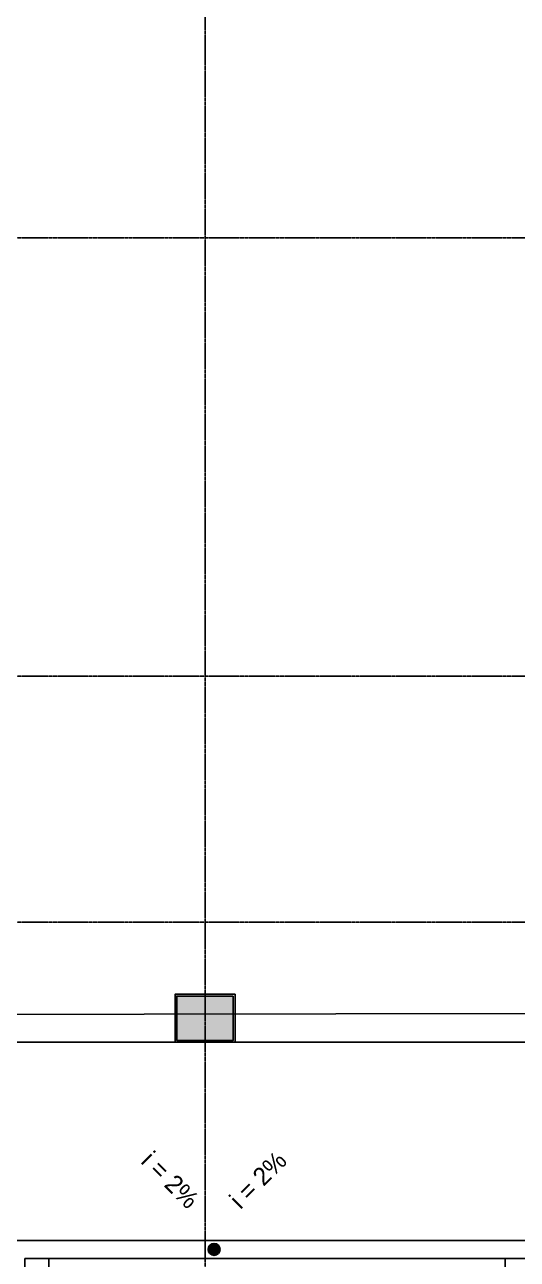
# Model space of a CAD drawing. Header units: inches. Extents: x 1721084 to 1854744, y 225101 to 488646.
# Drawn here: x 1729099 to 1733200, y 361703 to 371985 of the extents above; entities that cross this region are included whole.
import ezdxf
from ezdxf.xclip import XClip

# ---------------------------------------------------------------- set-up
doc = ezdxf.new("R2010")
doc.units = ezdxf.units.IN
doc.header["$MEASUREMENT"] = 0
doc.header["$XCLIPFRAME"] = 0
doc.linetypes.add('X-PL-GF$0$X-GRID-T1$0$CENTER2', pattern=[1.125, 0.75, -0.125, 0.125, -0.125])
doc.linetypes.add('X-PL-GF$0$X-PL-GF$0$DASHED', pattern=[0.75, 0.5, -0.25])
for name, color, linetype in [('A-ANNO-DIM 100', 252, 'Continuous'), ('X-PL-GF$0$A-ANNO-NOTE-ENG', 250, 'Continuous'), ('X-PL-GF$0$A-FURN-EQPM', 250, 'Continuous'), ('X-PL-GF$0$X-GRID-T1$0$A-GRID', 9, 'X-PL-GF$0$X-GRID-T1$0$CENTER2'), ('X-PL-GF$0$X-PL-GF$0$A-FLOR', 250, 'Continuous'), ('X-PL-GF$0$X-PL-GF$0$A-FLOR-WALL-FNSH', 250, 'Continuous'), ('X-PL-GF$0$X-PL-GF$0$A-SECT-MED', 250, 'Continuous'), ('X-PL-GF$0$X-PL-GF$0$A-XREF', 250, 'Continuous'), ('X-PL-GF$0$X-PL-GF$0$CGXD', 250, 'Continuous'), ('X-PL-GF$0$XREF2$0$A-FLOR-COLS-CONC', 250, 'Continuous'), ('X-PL-GF$0$XREF2$0$A-FLOR-PATT', 250, 'Continuous')]:
    doc.layers.add(name, color=color, linetype=linetype)
doc.styles.add('X-PL-GF$0$HDUNGARC', font='vn_vni.shx')

# ---------------------------------------------------------------- blocks, each defined once
blk = doc.blocks.new('X-PL-GF$0$PHEU THU 115X115')
for p, q in [((-15.43790575498133, -23.58826450755441), (14.24268701775872, -23.58826450755441)), ((-15.43790575498133, -91.4117354924456), (14.24268701775872, -91.4117354924456))]:
    blk.add_line(p, q)
for points in [[(-9.482600924791768, -54.19603434290184), (-43.28344451003068, -54.19603434290184)], [(-43.28344451003068, -60.65419115152329), (-9.482600924791768, -60.65419115152329)], [(36.49155470221013, -42.87137462652025), (-36.40955630420649, -42.87137462652025)], [(-36.40955630420649, -48.58054185540822), (36.49155470221013, -48.58054185540822)], [(-36.40955630420649, -66.41945814459177), (36.49155470221013, -66.41945814459177)], [(36.49155470221013, -72.12862537347974), (-36.40955630420649, -72.12862537347974)], [(30.4041321240511, -30.40287615318084), (30.4041321240511, -30.40287615318084), (-31.43376121902838, -30.40287615318084)], [(-31.43376121902838, -36.863928665196), (30.4041321240511, -36.863928665196)], [(-31.43376121902838, -78.136071334804), (30.4041321240511, -78.136071334804)], [(30.4041321240511, -84.59712384681916), (30.4041321240511, -84.59712384681916), (-31.43376121902838, -84.59712384681916)], [(8.978155363991391, -54.19603434290184), (42.7789989492303, -54.19603434290184)], [(42.7789989492303, -60.65419115152329), (8.978155363991391, -60.65419115152329)]]:
    blk.add_lwpolyline(points)
for radius in [51.45152249066621, 46.57292621760693, 4.594603257156433]:
    blk.add_circle((-0.2522227804001886, -57.5), radius)
for centre, radius, start, end in [((-42.55626883552759, -57.42511274721619), 3.309944380612229, 102.6910741584825, 257.3089258415174), ((-36.3302054702508, -45.72595824096788), 2.855686286463456, 91.59228034863337, 268.4077196513667), ((-36.3302054702508, -69.27404175903939), 2.855686286463456, 91.59228034863337, 268.4077196513667), ((-31.12392294632446, -33.63340240919206), 3.245350465819644, 95.47845449965135, 264.5215455003486), ((-31.12392294632446, -81.36659759081522), 3.245350465819644, 95.47845449965135, 264.5215455003486), ((-11.00198453679331, -57.4251127472089), 3.568679573956446, 295.1984696173395, 64.80153038266046), ((10.49753897599294, -57.4251127472089), 3.568679573956446, 115.1984696173395, 244.8015303826605), ((29.94667727740307, -33.63340240918478), 3.262754178219241, 278.0597159257377, 81.94028407426231), ((29.94667727740307, -81.36659759081522), 3.262754178219241, 278.0597159257377, 81.94028407426231), ((35.88332438809448, -45.72595824096061), 2.918662660680424, 282.0282235757958, 77.97177642420422), ((35.88332438809448, -69.27404175903212), 2.918662660680424, 282.0282235757958, 77.97177642420422), ((42.05182327472721, -57.42511274721619), 3.309944380612229, 282.6910741584826, 77.30892584151742)]:
    blk.add_arc(centre, radius, start, end)
for points in [[(14.24268701775872, -23.58826450755441), (16.71682635079196, -21.64592190393887), (15.00893013480527, -18.70718598294479), (9.913556541374417, -16.53520093131374), (-0.6807847030140693, -15.628228584319), (-13.14400985479005, -17.76942370249162), (-17.35475464031333, -20.73333771834587), (-17.6897810909868, -22.51271087943314), (-15.43790575498133, -23.58826450755441)], [(14.24268701775872, -91.4117354924456), (16.71682635079196, -93.35407809606113), (15.00893013480527, -96.2928140170552), (9.913556541374417, -98.46479906869357), (-0.6807847030140693, -99.371771415681), (-13.14400985479005, -97.23057629750838), (-17.35475464031333, -94.26666228166141), (-17.6897810909868, -92.48728912055955), (-15.43790575498133, -91.4117354924456)]]:
    blk.add_spline(points, degree=3)
blk = doc.blocks.new('X-PL-GF$0$XREF2')
at = {"layer": 'X-PL-GF$0$XREF2$0$A-FLOR-PATT'}
h = blk.add_hatch(dxfattribs=at)
h.set_pattern_fill('!BTCT', color=256, scale=25, pattern_type=2)
h.set_pattern_definition([(50, (0, 0), (179.3150456501883, -15.68803374564877), [18.75, -206.25]), (355, (0, 0), (-34.68783340325, 188.0480334250029), [15, -165]), (100.4514, (14.94292, -1.307334999999999), (144.6273454285054, 172.3598855152384), [15.9350475, -175.285528]), (46.18420000000002, (0, 50), (266.8102621564111, -41.37975358225452), [28.125, -309.375]), (96.6356, (22.23418625, 46.55167324999999), (233.6656763871758, 243.5294677251104), [23.902572, -262.92825]), (351.1842000000001, (0, 50), (233.6654862834068, 243.5296502313311), [22.5, -247.5]), (21, (25, 37.5), (149.2267630296154, -100.6547226663347), [18.75, -206.25]), (326, (25, 37.5), (60.82883298039543, 181.2875112617133), [15, -165]), (71.45140000000002, (37.43555825, 29.1120985), (210.0556571453725, 80.6326241774881), [15.9350475, -175.285528]), (37.50000000000001, (0, 0), (3.039963829322667, 83.22346345782788), [0, -163, 0, -167.5, 0, -165.625]), (7.499999999999999, (0, 0), (65.76738436053715, 98.60292797059006), [0, -95.5, 0, -159.25, 0, -63.125]), (327.5, (-55.75, 0), (133.4556090431022, -5.638717933594937), [0, -62.5, 0, -195, 0, -258.75]), (317.5, (-80.75000000000001, 0), (145.7965423355966, 25.02624558307943), [0, -81.25, 0, -129.5, 0, -183.75]), (45, (0, 0), (-75.13009550107068, 75.13009550107068), []), (45, (0, 30.625), (-75.13009550107068, 75.13009550107068), [])])
h.paths.add_polyline_path([(20684.99999999999, 3915.000000000058), (20684.99999999999, 4285.000000000056), (20315.00000000015, 4285.000000000056), (20315.00000000015, 3915.000000000058)])
h.paths.add_polyline_path([(20684.99999918887, 374.6332916433435), (20684.99999918887, 685.0000000000528), (19915.00000000002, 685.0000000000517), (19915.00000000002, 374.6332916433425)])
h.paths.add_polyline_path([(15485.00000000008, -984.9999999999764), (15485.00000000008, -714.9999999998672), (14815.00000000008, -714.9999999998689), (14815.00000000008, -984.9999999999744)])
h.paths.add_polyline_path([(15384.99999999999, 3915.000000000034), (15384.99999999999, 4385.000000000058), (15014.99999999998, 4385.000000000056), (15014.99999999998, 3915.000000000034)])
h.paths.add_polyline_path([(8785.000000000175, 5464.999999999941), (8785.000000000175, 5934.99999999994), (8215.000000000175, 5934.999999999942), (8215.000000000175, 5464.999999999941)])
h.paths.add_polyline_path([(4265.000000000006, -984.9999999999792), (4735.000000000001, -984.9999999999792), (4735, -614.9999999998835), (4265.000000000006, -614.9999999998835)])
h.paths.add_polyline_path([(385.0000000000219, 15.0000000000291), (385.0000000000219, 385.0000000000283), (15.00000000002183, 385.0000000000272), (15.00000000002183, 15.0000000000291)])
h.paths.add_polyline_path([(15.00000000002183, 5935.000000000028), (15.00000000002183, 5465.000000000028), (585.0000000000217, 5465.000000000028), (585.000000000029, 5935.000000000028)])
h.paths.add_polyline_path([(4734.999999999876, 11575.58118903297), (4264.999999999876, 11603.31734586404), (4264.999999999876, 11214.99999999994), (4734.999999999876, 11214.99999999994)])
h.paths.add_polyline_path([(8785.000000000233, 11336.55203909347), (8415.000000000213, 11358.38688596065), (8415.000000000198, 10965.00146173001), (8785.000000000207, 10965.00000000014)])
h.paths.add_polyline_path([(8785.000000000033, -614.9999999999718), (8415.000000000035, -614.9999999999718), (8415.000000000035, -984.9999999999781), (8785.000000000036, -984.9999999999781)])
h.paths.add_polyline_path([(15.00000000002182, 11335.00000000015), (15.00000000002183, 10965.00000000015), (385.0000000000219, 10965.00000000015), (385.0000000000219, 11335.00000000015)])
h.paths.add_polyline_path([(15485.00000000021, 10941.1403626419), (15015.0000000002, 10968.90048736221), (15015.0000000002, 10664.9999999063), (15485.00000000021, 10664.9999999063)])
h.paths.add_polyline_path([(20685.04201184699, 10634.25258519437), (20315.00000000023, 10656.0931995088), (20315.00000000023, 10215.00000000135), (20685.04201184699, 10215.00000000135)])
at = {"layer": 'X-PL-GF$0$XREF2$0$A-FLOR-COLS-CONC'}
blk.add_lwpolyline([(4735.000000000006, -614.9999999998843), (4735.000000000006, -984.9999999999584), (4265.000000000006, -984.9999999999584), (4265.000000000006, -614.9999999998843), (4735.000000000006, -614.9999999998843), (4735.000000000006, -614.9999999998843)], dxfattribs=at)
blk = doc.blocks.new('X-PL-GF$0$X-GRID-T1')
at = {"layer": 'X-PL-GF$0$X-GRID-T1$0$A-GRID', "ltscale": 8}
for p, q in [((4500.000000000136, 15788.19757388748), (4500.000000000129, -4800.000000207501)), ((-3578.678544014039, 5700.000000000153), (9300.000000000013, 5700.000000000153)), ((-3578.678544014041, 2050.0000000002), (14116.50000000014, 2050.000000000204)), ((-3578.678544014041, 2.000888e-10), (14116.50000000014, 2.037268e-10)), ((-3578.678544014041, -999.999999999818), (29677.78230564004, -999.9999999998143))]:
    blk.add_line(p, q, dxfattribs=at)
blk = doc.blocks.new('X-PL-GF')
at = {"layer": 'X-PL-GF$0$X-PL-GF$0$A-FLOR'}
blk.add_lwpolyline([(15000.00000000003, -2649.99999980061), (200.0000000001455, -2649.99999980061)], dxfattribs=at)
at = {"layer": 'X-PL-GF$0$X-PL-GF$0$A-FLOR-WALL-FNSH'}
for points in [[(2246.183442473346, 13540.58553577948), (2246.183442473346, 13540.58553577948), (2246.183442473346, 13540.58553577948), (2246.183442473346, 13540.58553577948), (2046.530790088585, 13552.36765764824), (2052.421851022971, 13652.19398384076), (-1740.97799602957, 13876.09193533185), (-1746.869056964078, 13776.2656091379), (-1846.794315740672, 13782.12484005305), (-1891.808028183852, 10692.09054883621), (-1791.818634361203, 10690.63396505859), (-1943.303339421334, 291.7372743988308), (-2043.292737168894, 293.1938581958925), (-2088.331257619726, -2798.543416182955), (-1988.341863798027, -2799.999999960569), (-1989.798602079907, -2899.999999960569), (-1.4779e-12, -2899.999999960569), (-1.4779e-12, -2799.999999960569), (199.9999999999985, -2799.999999960569), (199.9999999999985, -2899.999999960569), (3000.000000000002, -2899.999999960569), (3000.000000000002, -2799.999999960569)], [(3000.000000000002, -2799.999999923274), (3200.000000000002, -2799.999999921363), (3200.000000000002, -2899.999999960569), (7000.000000000004, -2899.999999904851), (7000.000000000004, -2799.999999904851), (7200.000000000004, -2799.999999904851), (7200.000000000004, -2899.999999904851), (11000, -2899.999999921363), (11000, -2799.999999921363), (11200, -2799.999999921363), (11200, -2899.999999921363), (15000.00000000003, -2899.999999800959), (15000.00000000003, -2799.999999800959)]]:
    blk.add_lwpolyline(points, dxfattribs=at)
blk.add_lwpolyline([(4750.000000000006, -999.999999999982), (4250.000000000006, -999.999999999982), (4250.000000000006, -599.9999999999708), (4750.000000000006, -599.9999999999708)], close=True, dxfattribs=at)
at = {"layer": 'X-PL-GF$0$X-PL-GF$0$A-SECT-MED'}
blk.add_lwpolyline([(3200.000000000002, -2799.999999921363), (7000.000000000004, -2799.999999865644)], dxfattribs=at)
at = {"layer": 'X-PL-GF$0$X-PL-GF$0$CGXD', "linetype": 'X-PL-GF$0$X-PL-GF$0$DASHED', "ltscale": 7}
blk.add_lwpolyline([(29109.2069565708, 10152.18368523635), (7.276000000000001e-12, 11870.00821583272), (-187.4603885969482, -998.4933488365367), (19532.55709904624, -999.9999999998154)], dxfattribs=at)
at = {"layer": 'X-PL-GF$0$A-FURN-EQPM', "color": 6, "xscale": 0.9708737864077668, "yscale": 0.9708737864077668, "zscale": 0.9708737864077668}
blk.add_blockref('X-PL-GF$0$PHEU THU 115X115', (4575.697562549537, -2669.174757153334), dxfattribs=at)
at = {"layer": 'X-PL-GF$0$X-PL-GF$0$A-XREF'}
for name in ['X-PL-GF$0$X-GRID-T1', 'X-PL-GF$0$XREF2']:
    blk.add_blockref(name, (0, 0), dxfattribs=at)
at = {"layer": 'X-PL-GF$0$A-ANNO-NOTE-ENG', "color": 3, "char_height": 150, "attachment_point": 5, "style": 'X-PL-GF$0$HDUNGARC'}
for insert, rotation in [((4209.725702190438, -2146.778926765292), 315.07651075083686), ((4941.179669936985, -2146.778926765292), 44.92348924916315)]:
    blk.add_mtext('i = 2%', dxfattribs=dict(at, insert=insert, rotation=rotation))

msp = doc.modelspace()

# ---------------------------------------------------------------- block references
ref = msp.add_blockref('X-PL-GF', (1726100.38168202, 364510.5894645699))
XClip(ref).set_block_clipping_path([(-4378.678544013994, -12850.407672127025), (34696.321455986006, 17749.592327873004)])

# ---------------------------------------------------------------- next in the draw order: linework, layer by layer
at = {"layer": 'A-ANNO-DIM 100'}
msp.add_lwpolyline([(1746400.38168202, 374982.2838057753), (1746400.38168202, 374640.5894645709), (1748050.353158673, 374640.589464571), (1748050.353158673, 374190.58946457), (1748675.32460416, 374190.58946457), (1748675.324604148, 368890.5894645641), (1746400.38168202, 368890.58946457), (1746400.38168202, 365195.5894645699), (1746015.38168202, 365195.5894645699), (1746000.38168202, 364610.5894645699), (1745279.32402878, 363814.4939264038), (1739685.38168202, 363814.4939264029), (1739700.381682021, 368610.5894645699), (1737315.381682021, 368595.5894645699), (1737300.38168202, 363510.5894645848), (1734900.38168202, 363510.5894645848), (1734885.38168202, 363753.0894645699), (1726893.326445938, 363737.8488035387), (1726300.38168202, 365010.5894645699), (1726300.38168202, 375360.58946457), (1726700.38168202, 375360.58946457), (1726700.38168202, 376144.8418687014), (1746400.38168202, 374982.2838057753)], dxfattribs=at)

doc.saveas('drawing.dxf')
